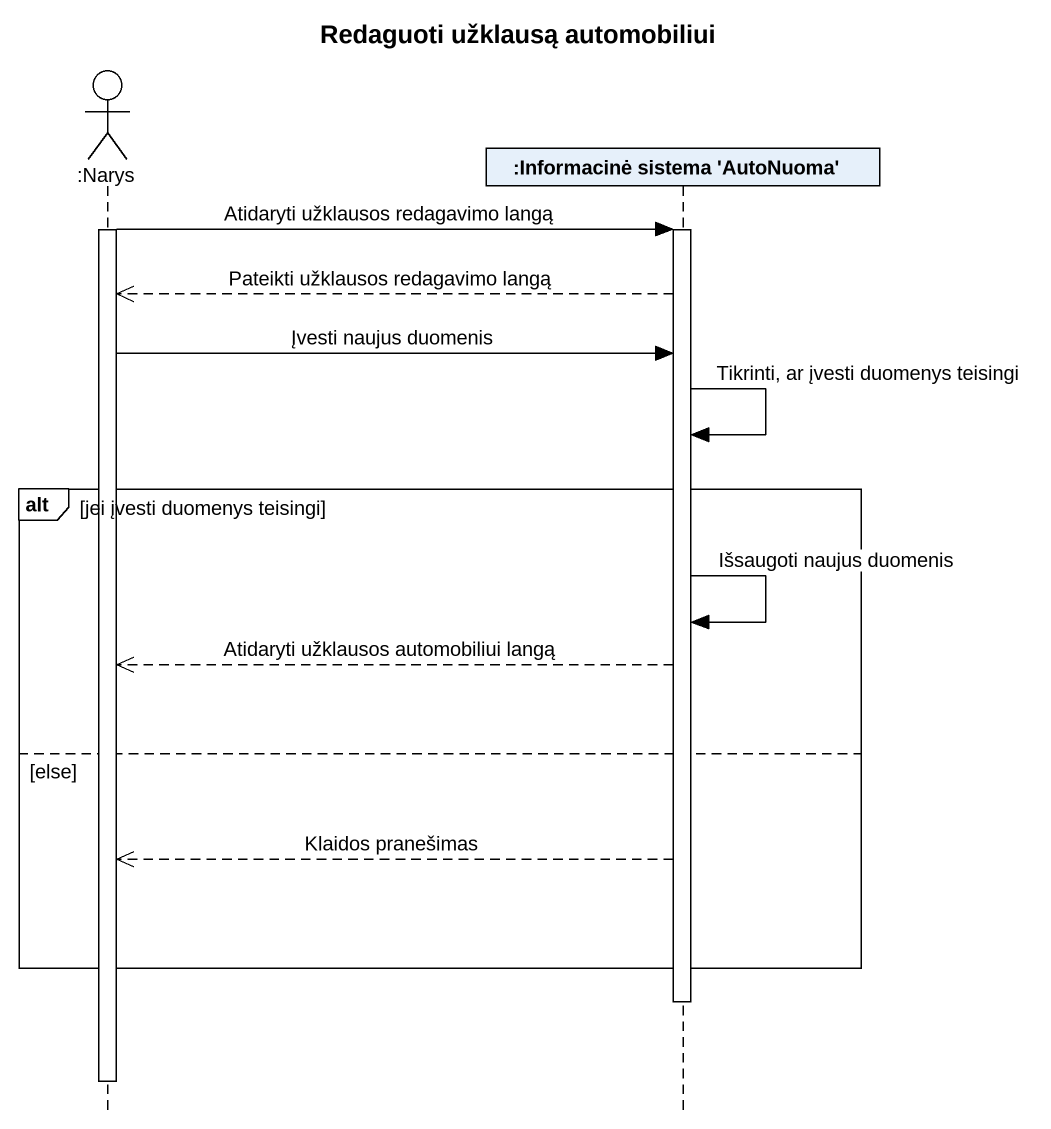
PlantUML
@startuml
title Redaguoti užklausą automobiliui
hide footbox
actor ":Narys" as Narys
participant ":Informacinė sistema 'AutoNuoma'" as Informacinė_sistema

activate Narys
Narys -> Informacinė_sistema : Atidaryti užklausos redagavimo langą
activate Informacinė_sistema
Informacinė_sistema -->> Narys : Pateikti užklausos redagavimo langą
Narys -> Informacinė_sistema : Įvesti naujus duomenis
Informacinė_sistema -> Informacinė_sistema : Tikrinti, ar įvesti duomenys teisingi
alt jei įvesti duomenys teisingi
  Informacinė_sistema -> Informacinė_sistema : Išsaugoti naujus duomenis
  Informacinė_sistema -->> Narys : Atidaryti užklausos automobiliui langą
else else
  Informacinė_sistema -->> Narys : Klaidos pranešimas
end
deactivate Informacinė_sistema
deactivate Narys
@enduml
